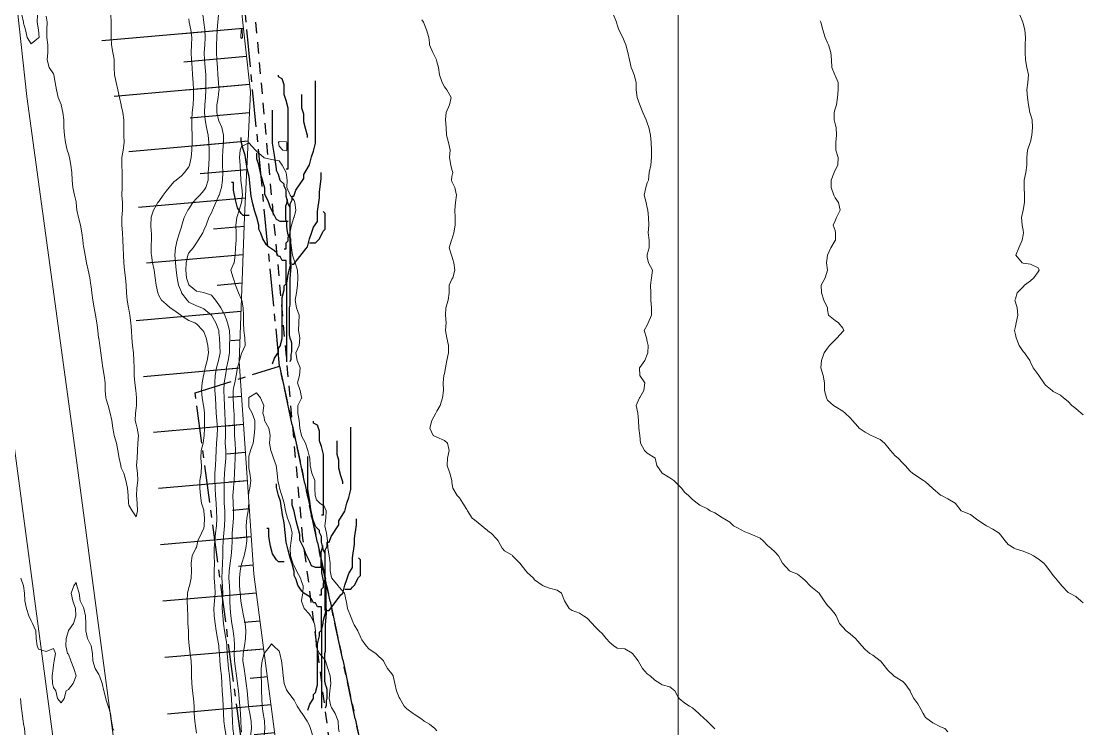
# Model space of a CAD drawing. Header units: centimetres. Extents: x 0 to 642158, y -847 to 649707.
# Drawn here: x 617123.1 to 617193.7, y 621124.2 to 621171.3 of the extents above; entities that cross this region are included whole.
import ezdxf

# ---------------------------------------------------------------- set-up
doc = ezdxf.new("R2010")
doc.units = ezdxf.units.CM
doc.header["$MEASUREMENT"] = 0
doc.linetypes.add('CENTERX2', pattern=[4, 2.5, -0.5, 0.5, -0.5])
doc.linetypes.add('JIS_02_0.7', pattern=[1.35, 0.75, -0.6])
for name, color, linetype, lineweight in [('MEV_environnement_V', 7, 'Continuous', 20), ('MEV_grille', 254, 'Continuous', 9), ('MEV_schema paysager_V', 7, 'Continuous', 20), ('MEV_vegetal_V', 7, 'Continuous', 25), ('WAL_parcellaire agricole', 7, 'JIS_02_0.7', 25), ('WAL_topographie 0.5', 253, 'Continuous', 20)]:
    doc.layers.add(name, color=color, linetype=linetype, lineweight=lineweight)
doc.layers.add('MEV_schema paysager_Ha', color=7, linetype='Continuous', lineweight=25, transparency=0.13)
doc.layers.add('SPW_parcellaire cadastral', color=7, linetype='CENTERX2', lineweight=25, true_color=0xff0542)
doc.linetypes.add('TRACKS', pattern='A,0.15,[130,ltypeshp.shx,S=0.25,R=0,X=0,Y=0],0.15', length=0.3)
picture_1 = doc.add_image_def('image2.png', size_in_pixel=(6614, 11023))

# ---------------------------------------------------------------- blocks, each defined once
blk = doc.blocks.new('legende vegetal')
at = {"layer": 'MEV_vegetal_V'}
for points in [[(617140.626, 621161.315), (617140.757, 621161.315), (617140.757, 621165.342), (617140.626, 621165.861), (617140.497, 621166.251), (617140.497, 621166.9), (617140.367, 621167.29), (617140.107, 621167.419), (617140.107, 621167.55)], [(617140.497, 621155.99), (617140.626, 621155.99), (617140.626, 621156.38), (617140.757, 621156.509), (617140.757, 621156.769), (617140.887, 621157.029), (617140.887, 621158.977), (617141.016, 621159.237), (617141.016, 621159.497), (617141.146, 621159.497), (617141.277, 621159.887), (617141.796, 621160.666), (617141.796, 621160.926), (617142.186, 621161.575), (617142.316, 621162.094), (617142.446, 621162.484), (617142.576, 621163.004), (617142.576, 621167.16)], [(617142.056, 621163.393), (617142.056, 621163.523), (617141.926, 621163.913), (617141.796, 621164.432), (617141.796, 621164.952), (617141.666, 621165.342), (617141.666, 621166.251)], [(617140.887, 621154.951), (617140.887, 621158.718), (617140.757, 621158.977), (617140.626, 621159.497), (617140.626, 621159.887), (617140.497, 621160.146), (617140.497, 621160.276), (617140.237, 621160.536), (617140.107, 621160.926), (617139.977, 621161.185), (617139.977, 621161.315), (617139.847, 621162.224), (617139.717, 621163.004), (617139.717, 621165.212)], [(617139.717, 621148.327), (617139.847, 621148.716), (617140.107, 621149.106), (617140.107, 621149.366), (617140.237, 621149.496), (617140.367, 621150.015), (617140.367, 621152.743), (617140.497, 621153.263), (617140.497, 621153.522), (617140.626, 621153.652), (617140.626, 621155.211), (617140.367, 621155.211), (617140.237, 621155.47), (617140.107, 621155.47), (617139.977, 621155.73), (617139.847, 621155.86), (617139.458, 621156.12), (617139.327, 621156.25), (617139.068, 621156.639), (617138.938, 621157.029), (617138.807, 621157.289), (617138.807, 621157.549), (617138.678, 621158.068), (617138.548, 621158.458), (617138.418, 621158.977), (617138.288, 621159.497), (617138.158, 621160.795), (617138.028, 621161.315), (617137.898, 621162.224), (617137.768, 621162.614), (617137.639, 621163.133), (617137.639, 621163.393)], [(617140.757, 621157.808), (617140.237, 621157.808), (617139.977, 621157.938), (617139.847, 621158.198), (617139.587, 621158.718), (617139.458, 621159.107), (617139.197, 621159.627), (617139.197, 621160.016), (617138.938, 621160.926), (617138.807, 621161.575), (617138.678, 621161.964), (617138.678, 621162.354)], [(617141.016, 621154.951), (617141.146, 621154.951), (617141.926, 621155.99), (617142.056, 621156.12), (617142.186, 621156.639), (617142.316, 621157.029), (617142.446, 621157.419), (617142.706, 621157.808), (617142.706, 621158.458), (617142.835, 621159.367), (617142.835, 621159.757), (617142.965, 621160.666), (617142.965, 621161.056)], [(617138.158, 621158.198), (617137.768, 621158.198), (617137.639, 621158.328), (617137.378, 621158.718), (617137.249, 621159.237), (617137.119, 621159.887), (617137.119, 621160.406), (617136.988, 621160.406)], [(617140.66, 621148.462), (617140.66, 621153.704), (617140.715, 621153.977), (617140.77, 621154.304), (617140.934, 621154.959), (617140.934, 621156.652), (617140.77, 621156.925), (617140.715, 621157.143), (617140.66, 621157.471), (617140.66, 621157.744), (617140.606, 621157.907), (617140.606, 621158.836), (617140.66, 621159), (617140.715, 621159.218), (617140.715, 621159.272)], [(617142.186, 621156.38), (617142.576, 621156.38), (617142.706, 621156.509), (617142.835, 621156.639), (617143.096, 621157.159), (617143.225, 621157.289), (617143.225, 621158.328), (617143.096, 621158.458)], [(617140.934, 621155.068), (617140.934, 621154.795), (617140.879, 621153.977), (617140.879, 621152.23), (617140.825, 621152.066), (617140.825, 621150.264), (617140.879, 621150.046), (617140.934, 621149.882), (617140.988, 621149.718), (617140.988, 621149.117), (617140.934, 621148.954), (617140.934, 621148.626), (617140.879, 621148.462)], [(617142.971, 621138.272), (617143.101, 621138.272), (617143.101, 621142.299), (617142.971, 621142.818), (617142.841, 621143.208), (617142.841, 621143.857), (617142.711, 621144.247), (617142.451, 621144.377), (617142.451, 621144.507)], [(617142.841, 621132.947), (617142.971, 621132.947), (617142.971, 621133.337), (617143.101, 621133.467), (617143.101, 621133.726), (617143.231, 621133.986), (617143.231, 621135.935), (617143.36, 621136.194), (617143.36, 621136.454), (617143.49, 621136.454), (617143.621, 621136.844), (617144.14, 621137.623), (617144.14, 621137.883), (617144.53, 621138.532), (617144.66, 621139.052), (617144.79, 621139.441), (617144.92, 621139.961), (617144.92, 621144.117)], [(617144.4, 621140.35), (617144.4, 621140.48), (617144.27, 621140.87), (617144.14, 621141.389), (617144.14, 621141.909), (617144.01, 621142.299), (617144.01, 621143.208)], [(617143.231, 621131.908), (617143.231, 621135.675), (617143.101, 621135.935), (617142.971, 621136.454), (617142.971, 621136.844), (617142.841, 621137.103), (617142.841, 621137.233), (617142.581, 621137.493), (617142.451, 621137.883), (617142.321, 621138.143), (617142.321, 621138.272), (617142.191, 621139.181), (617142.061, 621139.961), (617142.061, 621142.169)], [(617142.061, 621125.284), (617142.191, 621125.674), (617142.451, 621126.064), (617142.451, 621126.323), (617142.581, 621126.453), (617142.711, 621126.973), (617142.711, 621129.7), (617142.841, 621130.22), (617142.841, 621130.48), (617142.971, 621130.609), (617142.971, 621132.168), (617142.711, 621132.168), (617142.581, 621132.428), (617142.451, 621132.428), (617142.321, 621132.688), (617142.191, 621132.817), (617141.802, 621133.077), (617141.671, 621133.207), (617141.412, 621133.597), (617141.282, 621133.986), (617141.152, 621134.246), (617141.152, 621134.506), (617141.022, 621135.025), (617140.892, 621135.415), (617140.762, 621135.935), (617140.632, 621136.454), (617140.502, 621137.753), (617140.372, 621138.272), (617140.242, 621139.181), (617140.112, 621139.571), (617139.983, 621140.091), (617139.983, 621140.35)], [(617143.101, 621134.766), (617142.581, 621134.766), (617142.321, 621134.895), (617142.191, 621135.155), (617141.931, 621135.675), (617141.802, 621136.064), (617141.541, 621136.584), (617141.541, 621136.974), (617141.282, 621137.883), (617141.152, 621138.532), (617141.022, 621138.922), (617141.022, 621139.312)], [(617143.36, 621131.908), (617143.49, 621131.908), (617144.27, 621132.947), (617144.4, 621133.077), (617144.53, 621133.597), (617144.66, 621133.986), (617144.79, 621134.376), (617145.05, 621134.766), (617145.05, 621135.415), (617145.179, 621136.324), (617145.179, 621136.714), (617145.31, 621137.623), (617145.31, 621138.013)], [(617140.502, 621135.155), (617140.112, 621135.155), (617139.983, 621135.285), (617139.722, 621135.675), (617139.593, 621136.194), (617139.463, 621136.844), (617139.463, 621137.363), (617139.333, 621137.363)], [(617143.005, 621125.419), (617143.005, 621130.661), (617143.059, 621130.934), (617143.114, 621131.261), (617143.278, 621131.917), (617143.278, 621133.609), (617143.114, 621133.882), (617143.059, 621134.1), (617143.005, 621134.428), (617143.005, 621134.701), (617142.95, 621134.865), (617142.95, 621135.793), (617143.005, 621135.957), (617143.059, 621136.175), (617143.059, 621136.23)], [(617144.53, 621133.337), (617144.92, 621133.337), (617145.05, 621133.467), (617145.179, 621133.597), (617145.44, 621134.116), (617145.569, 621134.246), (617145.569, 621135.285), (617145.44, 621135.415)], [(617143.278, 621132.026), (617143.278, 621131.753), (617143.223, 621130.934), (617143.223, 621129.187), (617143.169, 621129.023), (617143.169, 621127.221), (617143.223, 621127.003), (617143.278, 621126.839), (617143.332, 621126.675), (617143.332, 621126.075), (617143.278, 621125.911), (617143.278, 621125.583), (617143.223, 621125.419)]]:
    blk.add_lwpolyline(points, dxfattribs=at)
blk = doc.blocks.new('*U112')
at = {"layer": 'MEV_grille', "transparency": 33554687}
blk.add_lwpolyline([(0, 1825.476), (0, -1825.476)], dxfattribs=at)
blk = doc.blocks.new('*U113')
at = {"layer": 'MEV_grille', "color": 0, "linetype": 'ByBlock', "lineweight": -2, "transparency": 16777216}
blk.add_blockref('*U112', (1800, 0), dxfattribs=at)

msp = doc.modelspace()

# ---------------------------------------------------------------- hatches: boundary and pattern name
at = {"layer": 'MEV_schema paysager_Ha', "transparency": 33554687}
h = msp.add_hatch(dxfattribs=at)
h.set_pattern_fill('ANSI31', color=60, scale=30, angle=320)
h.paths.add_polyline_path([(617169.617, 620973.194), (617165.143, 620997.552), (617163.049, 621011.729), (617162.573, 621023.432), (617161.336, 621028.189), (617160.67, 621031.995), (617159.432, 621036.467), (617156.475, 621053.969), (617156.906, 621060.001), (617157.984, 621066.14), (617158.414, 621069.802), (617158.199, 621075.295), (617157.014, 621080.142), (617155.505, 621084.988), (617154.751, 621088.973), (617151.842, 621094.789), (617149.148, 621099.205), (617146.994, 621101.252), (617145.377, 621102.544), (617143.546, 621103.621), (617141.391, 621107.391), (617140.307, 621121.334), (617138.581, 621134.515), (617137.596, 621148.681), (617137.947, 621158.301), (617138.342, 621166.601), (617137.255, 621176.482), (617136.069, 621187.153), (617134.618, 621206.801), (617133.841, 621215.056), (617132.235, 621238.569), (617131.105, 621276.162), (617130.662, 621320.72), (617129.383, 621365.826), (617128.171, 621391.821), (617126.408, 621441.701), (617124.527, 621449.888), (617124.527, 621453.399), (617124.884, 621455.482), (617126.075, 621456.85), (617127.265, 621458.873), (617127.265, 621461.254), (617125.649, 621473.672), (617125.524, 621482.896), (617125.025, 621497.979), (617124.776, 621519.544), (617124.92, 621540.094), (617125.983, 621565.584), (617126.337, 621580.453), (617126.163, 621598.374), (617127.186, 621608.874), (617130.532, 621615.192), (617131.834, 621617.887), (617134.298, 621627.22), (617135.042, 621631.96), (617135.135, 621640.047), (617136.158, 621649.713), (617136.911, 621670.5), (617129.26, 621649.205), (617124.61, 621628.36), (617120.259, 621606.016), (617117.259, 621583.371), (617115.237, 621541.083), (617114.562, 621520.401), (617115.536, 621487.717), (617112.094, 621474.528), (617111.291, 621462.83), (617115.078, 621434.173), (617114.685, 621412.686), (617116.517, 621383.817), (617118.213, 621359.713), (617121.633, 621297.519), (617122.293, 621280.379), (617124.809, 621252.783), (617126.661, 621222.595), (617125.403, 621211.007), (617126.795, 621190.875), (617128.52, 621169.158), (617130.485, 621161.793), (617131.444, 621155.186), (617130.649, 621150.827), (617132.125, 621142.753), (617132.79, 621125.456), (617134.954, 621111.319), (617137.702, 621098.468), (617139.749, 621087.381), (617141.795, 621083.246), (617143.417, 621082.42), (617144.557, 621081.575), (617145.493, 621080.194), (617145.463, 621077.083), (617144.023, 621074.463), (617144.278, 621071.03), (617145.295, 621066.579), (617147.455, 621053.531), (617147.76, 621048.137), (617148.575, 621044.067), (617151.222, 621037.452), (617151.12, 621031.956), (617151.633, 621023.148), (617154.427, 621011.658), (617158.897, 620988.919), (617162.537, 620970.568), (617168.729, 620939.186), (617182.921, 620879.156), (617188.263, 620855.446), (617193.71, 620854.003), (617187.498, 620892.108), (617176.811, 620939.879)])
h = msp.add_hatch(dxfattribs=at)
h.set_pattern_fill('ANSI31', color=60, scale=15, angle=320)
h.paths.add_polyline_path([(617169.617, 620973.194), (617165.143, 620997.552), (617163.049, 621011.729), (617162.573, 621023.432), (617161.336, 621028.189), (617160.67, 621031.995), (617159.432, 621036.467), (617156.475, 621053.969), (617156.906, 621060.001), (617157.984, 621066.14), (617158.414, 621069.802), (617158.199, 621075.295), (617157.014, 621080.142), (617155.505, 621084.988), (617154.751, 621088.973), (617151.842, 621094.789), (617149.148, 621099.205), (617146.994, 621101.252), (617145.377, 621102.544), (617143.546, 621103.621), (617141.391, 621107.391), (617140.307, 621121.334), (617138.581, 621134.515), (617137.596, 621148.681), (617137.947, 621158.301), (617138.342, 621166.601), (617137.255, 621176.482), (617136.069, 621187.153), (617134.618, 621206.801), (617133.841, 621215.056), (617132.235, 621238.569), (617131.105, 621276.162), (617130.662, 621320.72), (617129.383, 621365.826), (617128.171, 621391.821), (617126.408, 621441.701), (617124.527, 621449.888), (617124.527, 621453.399), (617124.884, 621455.482), (617126.075, 621456.85), (617127.265, 621458.873), (617127.265, 621461.254), (617125.649, 621473.672), (617125.524, 621482.896), (617125.025, 621497.979), (617124.776, 621519.544), (617124.92, 621540.094), (617125.983, 621565.584), (617126.337, 621580.453), (617126.163, 621598.374), (617127.186, 621608.874), (617130.532, 621615.192), (617131.834, 621617.887), (617134.298, 621627.22), (617135.042, 621631.96), (617135.135, 621640.047), (617136.158, 621649.713), (617136.911, 621670.5), (617132.957, 621648.368), (617129.989, 621627.895), (617123.162, 621605.493), (617122.123, 621583.834), (617121.418, 621540.656), (617120.578, 621519.454), (617120.8, 621487.646), (617120.576, 621474.663), (617119.681, 621463.134), (617121.439, 621434.424), (617121.208, 621413.2), (617123.756, 621383.971), (617124.633, 621359.105), (617126.907, 621297.599), (617127.217, 621280.099), (617128.476, 621252.652), (617130.286, 621222.294), (617130.788, 621212.114), (617133.595, 621189.8), (617133.864, 621168.997), (617134.545, 621163.04), (617136.407, 621155.367), (617136.033, 621153.22), (617137.061, 621150.231), (617136.705, 621143.134), (617138.509, 621125.82), (617138.985, 621114.157), (617141.16, 621102.299), (617147.01, 621090.064), (617151.616, 621087.22), (617153.107, 621084.646), (617154.311, 621082.965), (617155.38, 621081.272), (617156.272, 621077.352), (617156.539, 621073.164), (617152.956, 621057.576), (617153.92, 621035.982), (617159.694, 621019.068), (617160.419, 620997.657), (617177.679, 620920.157), (617193.56, 620854.923), (617187.498, 620892.108)])

# ---------------------------------------------------------------- linework, layer by layer
at = {"layer": 'MEV_environnement_V', "linetype": 'TRACKS', "ltscale": 3}
for points in [[(617196.551, 620794.87), (617191.316, 620813.109), (617184.085, 620840.014), (617176.176, 620871.986), (617168.771, 620903.798), (617163.542, 620928.084), (617159.498, 620945.611), (617151.09, 620986.135), (617141.663, 621040.679), (617136.609, 621072.516), (617132.233, 621101.133), (617126.671, 621142.93), (617123.473, 621166.323), (617119.773, 621200.126), (617115.901, 621242.044)], [(617192.692, 620793.816), (617187.462, 620812.038), (617180.212, 620839.014), (617172.287, 620871.053), (617164.867, 620902.923), (617159.638, 620927.214), (617155.59, 620944.754), (617147.16, 620985.388), (617137.717, 621040.025), (617132.657, 621071.9), (617128.273, 621100.567), (617122.707, 621142.396), (617119.503, 621165.835), (617115.794, 621199.724), (617111.915, 621241.714)]]:
    msp.add_lwpolyline(points, dxfattribs=at)
at = {"layer": 'MEV_schema paysager_V', "color": 7, "true_color": 0xffffff}
msp.add_lwpolyline([(617140.307, 621121.334), (617138.581, 621134.515), (617137.596, 621148.681), (617137.947, 621158.301), (617138.342, 621166.601), (617137.255, 621176.482), (617136.069, 621187.153), (617134.618, 621206.801), (617133.841, 621215.056), (617132.235, 621238.569)], dxfattribs=at)
at = {"layer": 'SPW_parcellaire cadastral'}
for points in [[(617241.275, 621070.317), (617169.567, 621047.434), (617166.894, 621049.214), (617162.686, 621066.403), (617160.38, 621076.829), (617156.839, 621097.39), (617148.682, 621109.262), (617140.291, 621148.374), (617133.725, 621215.689), (617201.035, 621235.28), (617206.182, 621236.778), (617209.847, 621217.085), (617219.866, 621163.255), (617220.777, 621158.785), (617223.168, 621146.016), (617230.543, 621107.747), (617231.474, 621096.827), (617231.832, 621092.068), (617237.43, 621089.618), (617241.275, 621070.317)], [(617167.025, 621022.532), (617157.998, 621018.267), (617152.584, 621041.787), (617140.914, 621099.632), (617134.675, 621146.597), (617140.291, 621148.374), (617148.682, 621109.262), (617156.839, 621097.39), (617160.38, 621076.829), (617162.686, 621066.403), (617166.894, 621049.214), (617169.567, 621047.434), (617170.605, 621047.194), (617175.726, 621044.879), (617177.873, 621042.565), (617179.433, 621040.006), (617180.083, 621036.101), (617176.672, 621027.88), (617167.025, 621022.532)]]:
    msp.add_lwpolyline(points, dxfattribs=at)
at = {"layer": 'WAL_parcellaire agricole'}
msp.add_lwpolyline([(617235.845, 621089.917), (617230.845, 621089.917), (617187.846, 621087.912), (617168.846, 621086.909), (617161.846, 621088.909), (617149.844, 621102.907), (617144.843, 621113.906), (617141.84, 621136.906), (617134.831, 621213.904), (617205.078, 621234.412), (617212.832, 621203.663), (617217.084, 621181.164), (617220.336, 621164.165), (617230.843, 621108.416), (617235.845, 621089.917)], dxfattribs=at)
at = {"layer": 'WAL_topographie 0.5'}
for points in [[(617123.138, 621171.75), (617123.243, 621171.25), (617123.25, 621171.204), (617123.382, 621170.75), (617123.487, 621170.25), (617123.75, 621169.813), (617124.25, 621170.219), (617124.292, 621170.25), (617124.25, 621170.749), (617124.25, 621170.75), (617124.153, 621171.25), (617124.176, 621171.75)], [(617124.75, 621171.663), (617124.815, 621171.25), (617124.809, 621170.75), (617124.801, 621170.25), (617124.875, 621169.75), (617124.87, 621169.25), (617124.813, 621168.75), (617124.952, 621168.25), (617125.25, 621167.813), (617125.261, 621167.75), (617125.345, 621167.25), (617125.44, 621166.75), (617125.545, 621166.25), (617125.75, 621165.791), (617125.759, 621165.75), (617125.876, 621165.25), (617125.927, 621164.75), (617125.94, 621164.25), (617125.967, 621163.75), (617126.033, 621163.25), (617126.16, 621162.75), (617126.25, 621162.49), (617126.301, 621162.25), (617126.39, 621161.75), (617126.456, 621161.25), (617126.492, 621160.75), (617126.534, 621160.25), (617126.651, 621159.75), (617126.75, 621159.301), (617126.758, 621159.25), (617126.805, 621158.75), (617126.912, 621158.25), (617127.039, 621157.75), (617127.133, 621157.25), (617127.204, 621156.75), (617127.25, 621156.315), (617127.257, 621156.25), (617127.343, 621155.75), (617127.444, 621155.25), (617127.543, 621154.75), (617127.652, 621154.25), (617127.739, 621153.75), (617127.75, 621153.664), (617127.804, 621153.25), (617127.859, 621152.75), (617127.941, 621152.25), (617128.044, 621151.75), (617128.134, 621151.25), (617128.192, 621150.75), (617128.248, 621150.25), (617128.25, 621150.234), (617128.329, 621149.75), (617128.394, 621149.25), (617128.452, 621148.75), (617128.523, 621148.25), (617128.611, 621147.75), (617128.674, 621147.25), (617128.688, 621146.75), (617128.729, 621146.25), (617128.75, 621146.18), (617128.891, 621145.75), (617129.026, 621145.25), (617129.116, 621144.75), (617129.189, 621144.25), (617129.25, 621143.878), (617129.29, 621143.75), (617129.433, 621143.25), (617129.516, 621142.75), (617129.605, 621142.25), (617129.719, 621141.75), (617129.75, 621141.592), (617129.915, 621141.25), (617130.061, 621140.75), (617130.159, 621140.25), (617130.205, 621139.75), (617130.237, 621139.25), (617130.25, 621139.117), (617130.489, 621138.75), (617130.75, 621138.35), (617130.824, 621138.75), (617130.821, 621139.25), (617130.761, 621139.75), (617130.785, 621140.25), (617130.863, 621140.75), (617130.83, 621141.25), (617130.772, 621141.75), (617130.803, 621142.25), (617130.829, 621142.75), (617130.864, 621143.25), (617130.893, 621143.75), (617130.816, 621144.25), (617130.75, 621144.5), (617130.687, 621144.75), (617130.705, 621145.25), (617130.75, 621145.571), (617130.777, 621145.75), (617130.776, 621146.25), (617130.75, 621146.527), (617130.729, 621146.75), (617130.654, 621147.25), (617130.621, 621147.75), (617130.619, 621148.25), (617130.599, 621148.75), (617130.566, 621149.25), (617130.498, 621149.75), (617130.449, 621150.25), (617130.432, 621150.75), (617130.39, 621151.25), (617130.316, 621151.75), (617130.25, 621152.156), (617130.23, 621152.25), (617130.14, 621152.75), (617130.095, 621153.25), (617130.075, 621153.75), (617130.035, 621154.25), (617129.974, 621154.75), (617129.934, 621155.25), (617129.906, 621155.75), (617129.87, 621156.25), (617129.85, 621156.75), (617129.832, 621157.25), (617129.8, 621157.75), (617129.798, 621158.25), (617129.833, 621158.75), (617129.826, 621159.25), (617129.796, 621159.75), (617129.811, 621160.25), (617129.817, 621160.75), (617129.803, 621161.25), (617129.795, 621161.75), (617129.799, 621162.25), (617129.877, 621162.75), (617129.954, 621163.25), (617129.933, 621163.75), (617129.925, 621164.25), (617129.921, 621164.75), (617129.848, 621165.25), (617129.75, 621165.722), (617129.746, 621165.75), (617129.638, 621166.25), (617129.53, 621166.75), (617129.42, 621167.25), (617129.312, 621167.75), (617129.283, 621168.25), (617129.276, 621168.75), (617129.25, 621168.909), (617129.203, 621169.25), (617129.114, 621169.75), (617129.081, 621170.25), (617129.082, 621170.75), (617129.072, 621171.25), (617129.052, 621171.75)], [(617134.75, 621123.934), (617134.713, 621124.25), (617134.649, 621124.75), (617134.611, 621125.25), (617134.596, 621125.75), (617134.55, 621126.25), (617134.493, 621126.75), (617134.451, 621127.25), (617134.425, 621127.75), (617134.427, 621128.25), (617134.404, 621128.75), (617134.338, 621129.25), (617134.272, 621129.75), (617134.25, 621130), (617134.235, 621130.25), (617134.217, 621130.75), (617134.193, 621131.25), (617134.173, 621131.75), (617134.167, 621132.25), (617134.146, 621132.75), (617134.165, 621133.25), (617134.25, 621133.646), (617134.283, 621133.75), (617134.398, 621134.25), (617134.424, 621134.75), (617134.414, 621135.25), (617134.466, 621135.75), (617134.715, 621136.25), (617134.75, 621136.306), (617134.858, 621136.75), (617135.083, 621137.25), (617135.25, 621137.575), (617135.279, 621137.75), (617135.297, 621138.25), (617135.253, 621138.75), (617135.25, 621138.773), (617135.101, 621139.25), (617135.027, 621139.75), (617134.978, 621140.25), (617134.991, 621140.75), (617135.067, 621141.25), (617135.091, 621141.75), (617135.048, 621142.25), (617135.08, 621142.75), (617135.195, 621143.25), (617135.25, 621143.594), (617135.265, 621143.75), (617135.286, 621144.25), (617135.292, 621144.75), (617135.283, 621145.25), (617135.25, 621145.628), (617135.23, 621145.75), (617135.128, 621146.25), (617135.101, 621146.75), (617135.143, 621147.25), (617135.23, 621147.75), (617135.25, 621147.815), (617135.338, 621148.25), (617135.468, 621148.75), (617135.556, 621149.25), (617135.516, 621149.75), (617135.397, 621150.25), (617135.25, 621150.655), (617135.175, 621150.75), (617134.75, 621151.183), (617134.641, 621151.25), (617134.25, 621151.413), (617133.75, 621151.721), (617133.707, 621151.75), (617133.25, 621152.094), (617133.006, 621152.25), (617132.75, 621152.503), (617132.44, 621152.75), (617132.25, 621153.071), (617132.181, 621153.25), (617132.072, 621153.75), (617132.011, 621154.25), (617131.936, 621154.75), (617131.838, 621155.25), (617131.754, 621155.75), (617131.75, 621155.85), (617131.739, 621156.25), (617131.75, 621156.45), (617131.769, 621156.75), (617131.759, 621157.25), (617131.75, 621157.338), (617131.712, 621157.75), (617131.739, 621158.25), (617131.75, 621158.29), (617131.904, 621158.75), (617132.191, 621159.25), (617132.25, 621159.332), (617132.546, 621159.75), (617132.75, 621160.019), (617132.937, 621160.25), (617133.25, 621160.638), (617133.396, 621160.75), (617133.75, 621161.027), (617133.962, 621161.25), (617134.25, 621161.636), (617134.292, 621161.75), (617134.398, 621162.25), (617134.445, 621162.75), (617134.469, 621163.25), (617134.472, 621163.75), (617134.452, 621164.25), (617134.441, 621164.75), (617134.477, 621165.25), (617134.532, 621165.75), (617134.558, 621166.25), (617134.555, 621166.75), (617134.532, 621167.25), (617134.501, 621167.75), (617134.46, 621168.25), (617134.415, 621168.75), (617134.395, 621169.25), (617134.42, 621169.75), (617134.445, 621170.25), (617134.388, 621170.75), (617134.281, 621171.25), (617134.25, 621171.486)], [(617136.725, 621123.75), (617136.65, 621124.25), (617136.581, 621124.75), (617136.555, 621125.25), (617136.537, 621125.75), (617136.508, 621126.25), (617136.477, 621126.75), (617136.452, 621127.25), (617136.421, 621127.75), (617136.366, 621128.25), (617136.314, 621128.75), (617136.281, 621129.25), (617136.25, 621129.627), (617136.234, 621129.75), (617136.148, 621130.25), (617136.074, 621130.75), (617136.003, 621131.25), (617135.942, 621131.75), (617135.921, 621132.25), (617135.951, 621132.75), (617135.996, 621133.25), (617135.985, 621133.75), (617135.94, 621134.25), (617135.935, 621134.75), (617135.946, 621135.25), (617135.927, 621135.75), (617135.926, 621136.25), (617135.974, 621136.75), (617136.032, 621137.25), (617136.085, 621137.75), (617136.109, 621138.25), (617136.092, 621138.75), (617136.067, 621139.25), (617136.032, 621139.75), (617135.996, 621140.25), (617135.977, 621140.75), (617135.986, 621141.25), (617136.017, 621141.75), (617136.036, 621142.25), (617136.058, 621142.75), (617136.095, 621143.25), (617136.139, 621143.75), (617136.154, 621144.25), (617136.109, 621144.75), (617136.062, 621145.25), (617136.039, 621145.75), (617136.016, 621146.25), (617135.984, 621146.75), (617135.97, 621147.25), (617135.995, 621147.75), (617136.084, 621148.25), (617136.23, 621148.75), (617136.25, 621148.845), (617136.327, 621149.25), (617136.315, 621149.75), (617136.282, 621150.25), (617136.25, 621150.615), (617136.235, 621150.75), (617136.053, 621151.25), (617135.753, 621151.75), (617135.75, 621151.755), (617135.25, 621152.193), (617135.118, 621152.25), (617134.75, 621152.379), (617134.25, 621152.635), (617134.13, 621152.75), (617133.771, 621153.25), (617133.75, 621153.294), (617133.568, 621153.75), (617133.469, 621154.25), (617133.413, 621154.75), (617133.356, 621155.25), (617133.31, 621155.75), (617133.351, 621156.25), (617133.476, 621156.75), (617133.625, 621157.25), (617133.75, 621157.649), (617133.782, 621157.75), (617133.948, 621158.25), (617134.192, 621158.75), (617134.25, 621158.839), (617134.514, 621159.25), (617134.75, 621159.515), (617134.976, 621159.75), (617135.25, 621160.058), (617135.374, 621160.25), (617135.524, 621160.75), (617135.539, 621161.25), (617135.57, 621161.75), (617135.607, 621162.25), (617135.597, 621162.75), (617135.583, 621163.25), (617135.54, 621163.75), (617135.433, 621164.25), (617135.332, 621164.75), (617135.298, 621165.25), (617135.316, 621165.75), (617135.349, 621166.25), (617135.375, 621166.75), (617135.38, 621167.25), (617135.369, 621167.75), (617135.337, 621168.25), (617135.286, 621168.75), (617135.271, 621169.25), (617135.308, 621169.75), (617135.341, 621170.25), (617135.321, 621170.75), (617135.25, 621171.243), (617135.249, 621171.25), (617135.188, 621171.75)], [(617137.25, 621123.755), (617137.186, 621124.25), (617137.143, 621124.75), (617137.129, 621125.25), (617137.111, 621125.75), (617137.085, 621126.25), (617137.05, 621126.75), (617136.998, 621127.25), (617136.946, 621127.75), (617136.891, 621128.25), (617136.835, 621128.75), (617136.806, 621129.25), (617136.785, 621129.75), (617136.75, 621130.012), (617136.716, 621130.25), (617136.631, 621130.75), (617136.561, 621131.25), (617136.503, 621131.75), (617136.472, 621132.25), (617136.482, 621132.75), (617136.507, 621133.25), (617136.487, 621133.75), (617136.445, 621134.25), (617136.456, 621134.75), (617136.488, 621135.25), (617136.5, 621135.75), (617136.514, 621136.25), (617136.536, 621136.75), (617136.569, 621137.25), (617136.621, 621137.75), (617136.651, 621138.25), (617136.639, 621138.75), (617136.609, 621139.25), (617136.59, 621139.75), (617136.597, 621140.25), (617136.607, 621140.75), (617136.63, 621141.25), (617136.673, 621141.75), (617136.705, 621142.25), (617136.702, 621142.75), (617136.676, 621143.25), (617136.679, 621143.75), (617136.691, 621144.25), (617136.668, 621144.75), (617136.633, 621145.25), (617136.611, 621145.75), (617136.589, 621146.25), (617136.574, 621146.75), (617136.605, 621147.25), (617136.682, 621147.75), (617136.75, 621148.172), (617136.763, 621148.25), (617136.866, 621148.75), (617136.946, 621149.25), (617136.962, 621149.75), (617136.967, 621150.25), (617136.944, 621150.75), (617136.83, 621151.25), (617136.75, 621151.459), (617136.633, 621151.75), (617136.375, 621152.25), (617136.25, 621152.456), (617136.023, 621152.75), (617135.75, 621153.097), (617135.282, 621153.25), (617135.25, 621153.262), (617134.75, 621153.366), (617134.268, 621153.75), (617134.25, 621153.772), (617134.09, 621154.25), (617134.047, 621154.75), (617134.071, 621155.25), (617134.185, 621155.75), (617134.25, 621155.899), (617134.545, 621156.25), (617134.75, 621156.578), (617134.865, 621156.75), (617135.169, 621157.25), (617135.25, 621157.409), (617135.401, 621157.75), (617135.589, 621158.25), (617135.75, 621158.563), (617135.825, 621158.75), (617136.054, 621159.25), (617136.25, 621159.714), (617136.265, 621159.75), (617136.433, 621160.25), (617136.499, 621160.75), (617136.508, 621161.25), (617136.489, 621161.75), (617136.484, 621162.25), (617136.521, 621162.75), (617136.56, 621163.25), (617136.554, 621163.75), (617136.455, 621164.25), (617136.25, 621164.703), (617136.233, 621164.75), (617136.109, 621165.25), (617136.119, 621165.75), (617136.202, 621166.25), (617136.25, 621166.685), (617136.26, 621166.75), (617136.25, 621166.886), (617136.232, 621167.25), (617136.182, 621167.75), (617136.152, 621168.25), (617136.113, 621168.75), (617136.08, 621169.25), (617136.085, 621169.75), (617136.108, 621170.25), (617136.134, 621170.75), (617136.184, 621171.25), (617136.229, 621171.75)], [(617149.75, 621171.417), (617149.853, 621171.25), (617150.071, 621170.75), (617150.21, 621170.25), (617150.25, 621169.875), (617150.268, 621169.75), (617150.472, 621169.25), (617150.718, 621168.75), (617150.75, 621168.625), (617150.865, 621168.25), (617150.936, 621167.75), (617151.109, 621167.25), (617151.25, 621166.96), (617151.41, 621166.75), (617151.7, 621166.25), (617151.591, 621165.75), (617151.365, 621165.25), (617151.333, 621164.75), (617151.365, 621164.25), (617151.391, 621163.75), (617151.517, 621163.25), (617151.635, 621162.75), (617151.583, 621162.25), (617151.682, 621161.75), (617151.75, 621161.45), (617151.803, 621161.25), (617151.75, 621161), (617151.717, 621160.75), (617151.75, 621160.659), (617151.938, 621160.25), (617152.063, 621159.75), (617151.986, 621159.25), (617151.942, 621158.75), (617151.976, 621158.25), (617151.961, 621157.75), (617151.878, 621157.25), (617151.75, 621156.788), (617151.734, 621156.75), (617151.578, 621156.25), (617151.726, 621155.75), (617151.75, 621155.688), (617151.89, 621155.25), (617151.956, 621154.75), (617151.813, 621154.25), (617151.75, 621154.15), (617151.56, 621153.75), (617151.567, 621153.25), (617151.5, 621152.75), (617151.347, 621152.25), (617151.317, 621151.75), (617151.363, 621151.25), (617151.333, 621150.75), (617151.408, 621150.25), (617151.53, 621149.75), (617151.515, 621149.25), (617151.421, 621148.75), (617151.32, 621148.25), (617151.25, 621147.875), (617151.222, 621147.75), (617151.169, 621147.25), (617151.181, 621146.75), (617151.121, 621146.25), (617150.967, 621145.75), (617150.75, 621145.368), (617150.679, 621145.25), (617150.424, 621144.75), (617150.279, 621144.25), (617150.5, 621143.75), (617150.75, 621143.647), (617151.25, 621143.423), (617151.454, 621143.25), (617151.579, 621142.75), (617151.461, 621142.25), (617151.431, 621141.75), (617151.621, 621141.25), (617151.736, 621140.75), (617151.75, 621140.625), (617151.806, 621140.25), (617152.107, 621139.75), (617152.25, 621139.6), (617152.483, 621139.25), (617152.75, 621138.829), (617152.793, 621138.75), (617153.096, 621138.25), (617153.25, 621138.139), (617153.733, 621137.75), (617153.75, 621137.736), (617154.25, 621137.325), (617154.354, 621137.25), (617154.75, 621136.854), (617154.838, 621136.75), (617155.099, 621136.25), (617155.25, 621136.078), (617155.75, 621135.782), (617155.786, 621135.75), (617156.25, 621135.286), (617156.273, 621135.25), (617156.675, 621134.75), (617156.75, 621134.644), (617157.169, 621134.25), (617157.25, 621134.157), (617157.75, 621133.8), (617157.833, 621133.75), (617158.25, 621133.594), (617158.75, 621133.464), (617159.05, 621133.25), (617159.25, 621132.75), (617159.25, 621132.75), (617159.56, 621132.25), (617159.75, 621132.112), (617160.25, 621131.933), (617160.512, 621131.75), (617160.75, 621131.603), (617161.093, 621131.25), (617161.25, 621131.046), (617161.558, 621130.75), (617161.75, 621130.565), (617162.016, 621130.25), (617162.25, 621129.982), (617162.533, 621129.75), (617162.75, 621129.603), (617163.25, 621129.55), (617163.75, 621129.269), (617163.769, 621129.25), (617164.132, 621128.75), (617164.25, 621128.559), (617164.431, 621128.25), (617164.75, 621127.902), (617164.935, 621127.75), (617165.25, 621127.467), (617165.611, 621127.25), (617165.75, 621127.167), (617166.25, 621127.026), (617166.589, 621126.75), (617166.75, 621126.417), (617166.869, 621126.25), (617167.25, 621125.93), (617167.55, 621125.75), (617167.75, 621125.635), (617168.185, 621125.25), (617168.25, 621125.194), (617168.73, 621124.75), (617168.75, 621124.73), (617169.212, 621124.25), (617169.25, 621124.224)], [(617162.511, 621171.75), (617162.702, 621171.25), (617162.75, 621171.083), (617162.858, 621170.75), (617163.132, 621170.25), (617163.25, 621169.904), (617163.313, 621169.75), (617163.464, 621169.25), (617163.571, 621168.75), (617163.682, 621168.25), (617163.75, 621168.083), (617163.878, 621167.75), (617164.006, 621167.25), (617164.012, 621166.75), (617164.071, 621166.25), (617164.25, 621165.75), (617164.25, 621165.75), (617164.455, 621165.25), (617164.682, 621164.75), (617164.75, 621164.571), (617164.852, 621164.25), (617164.954, 621163.75), (617165.01, 621163.25), (617165.028, 621162.75), (617165.02, 621162.25), (617164.976, 621161.75), (617164.88, 621161.25), (617164.827, 621160.75), (617164.75, 621160.568), (617164.647, 621160.25), (617164.545, 621159.75), (617164.672, 621159.25), (617164.75, 621158.9), (617164.797, 621158.75), (617164.828, 621158.25), (617164.845, 621157.75), (617164.814, 621157.25), (617164.868, 621156.75), (617164.868, 621156.25), (617164.75, 621155.806), (617164.738, 621155.75), (617164.75, 621155.625), (617164.829, 621155.25), (617165.104, 621154.75), (617165.04, 621154.25), (617164.972, 621153.75), (617164.994, 621153.25), (617164.995, 621152.75), (617165.041, 621152.25), (617165.041, 621151.75), (617164.811, 621151.25), (617164.75, 621151.103), (617164.543, 621150.75), (617164.687, 621150.25), (617164.75, 621150), (617164.806, 621149.75), (617164.78, 621149.25), (617164.75, 621149.139), (617164.583, 621148.75), (617164.25, 621148.283), (617164.224, 621148.25), (617164.25, 621147.751), (617164.25, 621147.75), (617164.583, 621147.25), (617164.521, 621146.75), (617164.25, 621146.286), (617164.231, 621146.25), (617164.011, 621145.75), (617164.12, 621145.25), (617164.157, 621144.75), (617164.196, 621144.25), (617164.25, 621143.75), (617164.25, 621143.75), (617164.291, 621143.25), (617164.558, 621142.75), (617164.75, 621142.583), (617165.25, 621142.274), (617165.273, 621142.25), (617165.375, 621141.75), (617165.75, 621141.25), (617165.75, 621141.25), (617166.25, 621140.942), (617166.509, 621140.75), (617166.75, 621140.517), (617167.026, 621140.25), (617167.25, 621139.968), (617167.488, 621139.75), (617167.75, 621139.488), (617168.062, 621139.25), (617168.25, 621139.125), (617168.75, 621138.881), (617168.942, 621138.75), (617169.25, 621138.612), (617169.75, 621138.268), (617169.792, 621138.25), (617170.25, 621137.975), (617170.487, 621137.75), (617170.75, 621137.603), (617171.25, 621137.336), (617171.481, 621137.25), (617171.75, 621137.153), (617172.25, 621136.931), (617172.453, 621136.75), (617172.75, 621136.433), (617172.962, 621136.25), (617173.25, 621135.991), (617173.469, 621135.75), (617173.75, 621135.25), (617173.75, 621135.25), (617174.218, 621134.75), (617174.25, 621134.724), (617174.75, 621134.518), (617175.076, 621134.25), (617175.25, 621134.102), (617175.589, 621133.75), (617175.75, 621133.625), (617176.185, 621133.25), (617176.25, 621133.145), (617176.509, 621132.75), (617176.75, 621132.432), (617176.932, 621132.25), (617177.25, 621131.861), (617177.309, 621131.75), (617177.533, 621131.25), (617177.75, 621131), (617177.991, 621130.75), (617178.25, 621130.561), (617178.599, 621130.25), (617178.75, 621130.071), (617179.023, 621129.75), (617179.25, 621129.516), (617179.565, 621129.25), (617179.75, 621129.128), (617180.25, 621128.765), (617180.267, 621128.75), (617180.654, 621128.25), (617180.75, 621128.136), (617181.155, 621127.75), (617181.25, 621127.683), (617181.75, 621127.379), (617181.883, 621127.25), (617182.235, 621126.75), (617182.25, 621126.722), (617182.486, 621126.25), (617182.75, 621125.885), (617182.835, 621125.75), (617183.104, 621125.25), (617183.25, 621124.989), (617183.594, 621124.75), (617183.75, 621124.641), (617184.25, 621124.355), (617184.536, 621124.25), (617184.75, 621124.036)], [(617176.25, 621171.355), (617176.301, 621171.25), (617176.421, 621170.75), (617176.583, 621170.25), (617176.75, 621169.875), (617176.804, 621169.75), (617176.954, 621169.25), (617177.01, 621168.75), (617177.037, 621168.25), (617177.234, 621167.75), (617177.25, 621167.712), (617177.438, 621167.25), (617177.444, 621166.75), (617177.411, 621166.25), (617177.336, 621165.75), (617177.25, 621165.5), (617177.172, 621165.25), (617177.178, 621164.75), (617177.25, 621164.5), (617177.312, 621164.25), (617177.343, 621163.75), (617177.291, 621163.25), (617177.298, 621162.75), (617177.438, 621162.25), (617177.427, 621161.75), (617177.25, 621161.406), (617177.174, 621161.25), (617176.984, 621160.75), (617176.984, 621160.25), (617177.159, 621159.75), (617177.25, 621159.573), (617177.479, 621159.25), (617177.577, 621158.75), (617177.333, 621158.25), (617177.25, 621158.028), (617177.125, 621157.75), (617177.25, 621157.393), (617177.281, 621157.25), (617177.266, 621156.75), (617177.25, 621156.728), (617176.961, 621156.25), (617176.75, 621155.75), (617176.75, 621155.75), (617176.673, 621155.25), (617176.731, 621154.75), (617176.575, 621154.25), (617176.315, 621153.75), (617176.343, 621153.25), (617176.491, 621152.75), (617176.732, 621152.25), (617176.75, 621152.125), (617176.81, 621151.75), (617177.25, 621151.406), (617177.467, 621151.25), (617177.75, 621150.889), (617177.833, 621150.75), (617177.75, 621150.676), (617177.388, 621150.25), (617177.25, 621150.13), (617176.87, 621149.75), (617176.75, 621149.567), (617176.524, 621149.25), (617176.338, 621148.75), (617176.301, 621148.25), (617176.457, 621147.75), (617176.534, 621147.25), (617176.548, 621146.75), (617176.663, 621146.25), (617176.75, 621146.096), (617177.141, 621145.75), (617177.25, 621145.672), (617177.75, 621145.371), (617177.909, 621145.25), (617178.25, 621144.937), (617178.4, 621144.75), (617178.75, 621144.346), (617178.846, 621144.25), (617179.25, 621143.974), (617179.655, 621143.75), (617179.75, 621143.707), (617180.25, 621143.477), (617180.528, 621143.25), (617180.75, 621142.983), (617180.939, 621142.75), (617181.25, 621142.391), (617181.438, 621142.25), (617181.75, 621141.909), (617181.896, 621141.75), (617182.25, 621141.381), (617182.393, 621141.25), (617182.75, 621141.008), (617183.131, 621140.75), (617183.25, 621140.676), (617183.718, 621140.25), (617183.75, 621140.221), (617184.25, 621139.779), (617184.313, 621139.75), (617184.75, 621139.531), (617185.224, 621139.25), (617185.25, 621139.221), (617185.631, 621138.75), (617185.75, 621138.687), (617186.25, 621138.49), (617186.569, 621138.25), (617186.75, 621138.115), (617187.25, 621137.787), (617187.324, 621137.75), (617187.75, 621137.529), (617188.153, 621137.25), (617188.25, 621137.147), (617188.55, 621136.75), (617188.75, 621136.507), (617189.163, 621136.25), (617189.25, 621136.2), (617189.75, 621136.045), (617190.25, 621135.865), (617190.437, 621135.75), (617190.75, 621135.553), (617191.133, 621135.25), (617191.25, 621135.125), (617191.534, 621134.75), (617191.75, 621134.442), (617191.906, 621134.25), (617192.25, 621133.857), (617192.331, 621133.75), (617192.75, 621133.294), (617192.829, 621133.25), (617193.25, 621133.039), (617193.594, 621132.75), (617193.75, 621132.607)], [(617189.526, 621171.75), (617189.726, 621171.25), (617189.75, 621171.179), (617189.872, 621170.75), (617189.905, 621170.25), (617189.89, 621169.75), (617189.883, 621169.25), (617189.91, 621168.75), (617190.01, 621168.25), (617190.105, 621167.75), (617190.075, 621167.25), (617190.005, 621166.75), (617190.039, 621166.25), (617190.107, 621165.75), (617190.206, 621165.25), (617190.25, 621165.114), (617190.353, 621164.75), (617190.378, 621164.25), (617190.332, 621163.75), (617190.25, 621163.306), (617190.23, 621163.25), (617190.043, 621162.75), (617189.991, 621162.25), (617190.011, 621161.75), (617189.937, 621161.25), (617189.821, 621160.75), (617189.826, 621160.25), (617189.847, 621159.75), (617189.836, 621159.25), (617189.75, 621158.75), (617189.75, 621158.75), (617189.647, 621158.25), (617189.683, 621157.75), (617189.75, 621157.417), (617189.779, 621157.25), (617189.75, 621157.107), (617189.688, 621156.75), (617189.461, 621156.25), (617189.273, 621155.75), (617189.684, 621155.25), (617189.75, 621155.216), (617190.25, 621155.148), (617190.75, 621154.922), (617190.832, 621154.75), (617190.75, 621154.634), (617190.475, 621154.25), (617190.25, 621154.054), (617189.854, 621153.75), (617189.75, 621153.652), (617189.355, 621153.25), (617189.25, 621152.85), (617189.212, 621152.75), (617189.25, 621152.625), (617189.352, 621152.25), (617189.409, 621151.75), (617189.298, 621151.25), (617189.25, 621151), (617189.17, 621150.75), (617189.25, 621150.464), (617189.295, 621150.25), (617189.483, 621149.75), (617189.75, 621149.35), (617189.837, 621149.25), (617190.202, 621148.75), (617190.25, 621148.643), (617190.433, 621148.25), (617190.75, 621147.818), (617190.795, 621147.75), (617191.125, 621147.25), (617191.25, 621147.107), (617191.685, 621146.75), (617191.75, 621146.69), (617192.25, 621146.434), (617192.445, 621146.25), (617192.75, 621146.011), (617193, 621145.75), (617193.25, 621145.55), (617193.625, 621145.25), (617193.75, 621145.13)], [(617137.828, 621170.25), (617137.75, 621170.165), (617137.698, 621170.25), (617137.734, 621170.75), (617137.75, 621170.79), (617137.794, 621170.75), (617137.828, 621170.25)], [(617137.75, 621124.009), (617137.741, 621124.25), (617137.71, 621124.75), (617137.676, 621125.25), (617137.639, 621125.75), (617137.605, 621126.25), (617137.563, 621126.75), (617137.49, 621127.25), (617137.415, 621127.75), (617137.352, 621128.25), (617137.286, 621128.75), (617137.269, 621129.25), (617137.297, 621129.75), (617137.271, 621130.25), (617137.25, 621130.375), (617137.195, 621130.75), (617137.118, 621131.25), (617137.051, 621131.75), (617137.003, 621132.25), (617136.984, 621132.75), (617136.984, 621133.25), (617136.956, 621133.75), (617136.918, 621134.25), (617136.935, 621134.75), (617136.993, 621135.25), (617137.063, 621135.75), (617137.116, 621136.25), (617137.124, 621136.75), (617137.142, 621137.25), (617137.186, 621137.75), (617137.212, 621138.25), (617137.215, 621138.75), (617137.189, 621139.25), (617137.177, 621139.75), (617137.22, 621140.25), (617137.25, 621140.606), (617137.267, 621140.75), (617137.297, 621141.25), (617137.31, 621141.75), (617137.321, 621142.25), (617137.344, 621142.75), (617137.326, 621143.25), (617137.287, 621143.75), (617137.277, 621144.25), (617137.27, 621144.75), (617137.258, 621145.25), (617137.25, 621145.333), (617137.222, 621145.75), (617137.188, 621146.25), (617137.209, 621146.75), (617137.25, 621147.022), (617137.299, 621147.25), (617137.403, 621147.75), (617137.495, 621148.25), (617137.612, 621148.75), (617137.75, 621149.208), (617137.777, 621149.25), (617137.989, 621149.75), (617137.984, 621150.25), (617137.914, 621150.75), (617137.887, 621151.25), (617137.887, 621151.75), (617137.874, 621152.25), (617137.771, 621152.75), (617137.75, 621152.798), (617137.557, 621153.25), (617137.363, 621153.75), (617137.25, 621154.12), (617137.189, 621154.25), (617137.047, 621154.75), (617137.25, 621155.231), (617137.254, 621155.25), (617137.342, 621155.75), (617137.355, 621156.25), (617137.394, 621156.75), (617137.405, 621157.25), (617137.378, 621157.75), (617137.44, 621158.25), (617137.593, 621158.75), (617137.75, 621159.25), (617137.75, 621159.25), (617137.815, 621159.75), (617137.767, 621160.25), (617137.75, 621160.37), (617137.714, 621160.75), (617137.682, 621161.25), (617137.659, 621161.75), (617137.616, 621162.25), (617137.657, 621162.75), (617137.75, 621162.994), (617138.25, 621163.23), (617138.688, 621162.75), (617138.75, 621162.683), (617139.228, 621162.25), (617139.25, 621162.235), (617139.75, 621162.13), (617140.25, 621162.04), (617140.455, 621161.75), (617140.734, 621161.25), (617140.75, 621161.083), (617140.788, 621160.75), (617140.761, 621160.25), (617140.987, 621159.75), (617141.25, 621159.388), (617141.298, 621159.25), (617141.36, 621158.75), (617141.25, 621158.274), (617141.245, 621158.25), (617141.073, 621157.75), (617140.972, 621157.25), (617141.019, 621156.75), (617141.086, 621156.25), (617141.151, 621155.75), (617141.25, 621155.424), (617141.327, 621155.25), (617141.483, 621154.75), (617141.5, 621154.25), (617141.476, 621153.75), (617141.409, 621153.25), (617141.315, 621152.75), (617141.401, 621152.25), (617141.586, 621151.75), (617141.575, 621151.25), (617141.555, 621150.75), (617141.644, 621150.25), (617141.587, 621149.75), (617141.375, 621149.25), (617141.465, 621148.75), (617141.665, 621148.25), (617141.613, 621147.75), (617141.471, 621147.25), (617141.665, 621146.75), (617141.75, 621146.312), (617141.76, 621146.25), (617141.75, 621146.231), (617141.509, 621145.75), (617141.491, 621145.25), (617141.58, 621144.75), (617141.644, 621144.25), (617141.747, 621143.75), (617141.75, 621143.74), (617142.011, 621143.25), (617142.171, 621142.75), (617142.25, 621142.39), (617142.294, 621142.25), (617142.312, 621141.75), (617142.442, 621141.25), (617142.63, 621140.75), (617142.634, 621140.25), (617142.655, 621139.75), (617142.75, 621139.474), (617142.974, 621139.25), (617143.25, 621139.044), (617143.394, 621138.75), (617143.354, 621138.25), (617143.304, 621137.75), (617143.414, 621137.25), (617143.471, 621136.75), (617143.493, 621136.25), (617143.591, 621135.75), (617143.642, 621135.25), (617143.654, 621134.75), (617143.75, 621134.307), (617143.77, 621134.25), (617144.176, 621133.75), (617144.25, 621133.666), (617144.596, 621133.25), (617144.72, 621132.75), (617144.75, 621132.528), (617144.81, 621132.25), (617145.011, 621131.75), (617145.206, 621131.25), (617145.25, 621131.152), (617145.497, 621130.75), (617145.706, 621130.25), (617145.75, 621130.145), (617146.05, 621129.75), (617146.25, 621129.523), (617146.679, 621129.25), (617146.75, 621129.179), (617147.194, 621128.75), (617147.25, 621128.643), (617147.47, 621128.25), (617147.75, 621127.882), (617147.833, 621127.75), (617147.947, 621127.25), (617148.073, 621126.75), (617148.25, 621126.325), (617148.283, 621126.25), (617148.572, 621125.75), (617148.75, 621125.56), (617149.183, 621125.25), (617149.25, 621125.205), (617149.75, 621124.869), (617149.901, 621124.75), (617150.25, 621124.537), (617150.61, 621124.25), (617150.75, 621124.092)], [(617140.779, 621162.75), (617140.75, 621162.7), (617140.5, 621162.75), (617140.25, 621163), (617140.222, 621163.25), (617140.25, 621163.322), (617140.75, 621163.306), (617140.775, 621163.25), (617140.779, 621162.75)], [(617138.361, 621123.75), (617138.416, 621124.25), (617138.391, 621124.75), (617138.301, 621125.25), (617138.25, 621125.556), (617138.224, 621125.75), (617138.181, 621126.25), (617138.137, 621126.75), (617138.067, 621127.25), (617137.988, 621127.75), (617137.919, 621128.25), (617137.852, 621128.75), (617137.864, 621129.25), (617137.953, 621129.75), (617138.013, 621130.25), (617138.032, 621130.75), (617137.994, 621131.25), (617137.896, 621131.75), (617137.792, 621132.25), (617137.75, 621132.455), (617137.71, 621132.75), (617137.658, 621133.25), (617137.624, 621133.75), (617137.615, 621134.25), (617137.659, 621134.75), (617137.75, 621135.196), (617137.767, 621135.25), (617137.938, 621135.75), (617138.051, 621136.25), (617138.098, 621136.75), (617138.094, 621137.25), (617138.073, 621137.75), (617138.106, 621138.25), (617138.204, 621138.75), (617138.231, 621139.25), (617138.212, 621139.75), (617138.25, 621140.012), (617138.3, 621140.25), (617138.376, 621140.75), (617138.314, 621141.25), (617138.25, 621141.588), (617138.232, 621141.75), (617138.231, 621142.25), (617138.25, 621142.373), (617138.36, 621142.75), (617138.521, 621143.25), (617138.598, 621143.75), (617138.633, 621144.25), (617138.648, 621144.75), (617138.462, 621145.25), (617138.25, 621145.648), (617138.234, 621145.75), (617138.241, 621146.25), (617138.25, 621146.281), (617138.75, 621146.588), (617139.02, 621146.25), (617139.244, 621145.75), (617139.164, 621145.25), (617139.25, 621144.975), (617139.291, 621144.75), (617139.582, 621144.25), (617139.667, 621143.75), (617139.622, 621143.25), (617139.704, 621142.75), (617139.75, 621142.649), (617139.89, 621142.25), (617140.06, 621141.75), (617140.125, 621141.25), (617140.161, 621140.75), (617140.25, 621140.39), (617140.279, 621140.25), (617140.444, 621139.75), (617140.587, 621139.25), (617140.674, 621138.75), (617140.75, 621138.496), (617140.824, 621138.25), (617141.017, 621137.75), (617141.114, 621137.25), (617141.068, 621136.75), (617140.994, 621136.25), (617141.015, 621135.75), (617141.171, 621135.25), (617141.25, 621135.081), (617141.41, 621134.75), (617141.676, 621134.25), (617141.75, 621134.044), (617141.857, 621133.75), (617141.836, 621133.25), (617141.75, 621132.796), (617141.743, 621132.75), (617141.75, 621132.724), (617141.92, 621132.25), (617142.25, 621131.875), (617142.347, 621131.75), (617142.613, 621131.25), (617142.682, 621130.75), (617142.706, 621130.25), (617142.71, 621129.75), (617142.75, 621129.654), (617142.946, 621129.25), (617143.25, 621128.893), (617143.332, 621128.75), (617143.505, 621128.25), (617143.65, 621127.75), (617143.706, 621127.25), (617143.624, 621126.75), (617143.583, 621126.25), (617143.703, 621125.75), (617143.75, 621125.651), (617143.995, 621125.25), (617144.178, 621124.75), (617144.21, 621124.25), (617144.25, 621124.036)], [(617123.076, 621134.25), (617123.25, 621133.75), (617123.25, 621133.75), (617123.325, 621133.25), (617123.339, 621132.75), (617123.443, 621132.25), (617123.61, 621131.75), (617123.75, 621131.43), (617123.852, 621131.25), (617124.074, 621130.75), (617124.099, 621130.25), (617124.15, 621129.75), (617124.25, 621129.536), (617124.75, 621129.375), (617125.25, 621129.583), (617125.368, 621129.25), (617125.279, 621128.75), (617125.25, 621128.5), (617125.225, 621128.25), (617125.147, 621127.75), (617125.186, 621127.25), (617125.25, 621126.972), (617125.404, 621126.75), (617125.5, 621126.25), (617125.75, 621125.964), (617125.961, 621126.25), (617126.096, 621126.75), (617126.25, 621126.855), (617126.563, 621127.25), (617126.75, 621127.75), (617126.6, 621128.25), (617126.408, 621128.75), (617126.25, 621129.2), (617126.183, 621129.25), (617126.067, 621129.75), (617126.088, 621130.25), (617126.236, 621130.75), (617126.25, 621130.765), (617126.57, 621131.25), (617126.741, 621131.75), (617126.698, 621132.25), (617126.521, 621132.75), (617126.417, 621133.25), (617126.592, 621133.75), (617126.75, 621133.981), (617126.805, 621133.75), (617126.955, 621133.25), (617127.026, 621132.75), (617127.25, 621132.317), (617127.264, 621132.25), (617127.371, 621131.75), (617127.404, 621131.25), (617127.399, 621130.75), (617127.517, 621130.25), (617127.75, 621129.75), (617127.75, 621129.75), (617127.838, 621129.25), (617127.86, 621128.75), (617128.026, 621128.25), (617128.25, 621127.843), (617128.311, 621127.75), (617128.485, 621127.25), (617128.596, 621126.75), (617128.736, 621126.25), (617128.75, 621126.15), (617128.888, 621125.75), (617129.033, 621125.25), (617129.107, 621124.75), (617129.202, 621124.25), (617129.25, 621124.129)], [(617139.258, 621123.75), (617139.314, 621124.25), (617139.288, 621124.75), (617139.25, 621124.893), (617139.2, 621125.25), (617139.127, 621125.75), (617139.095, 621126.25), (617139.087, 621126.75), (617139.077, 621127.25), (617139.055, 621127.75), (617139.059, 621128.25), (617139.123, 621128.75), (617139.25, 621129.25), (617139.25, 621129.25), (617139.651, 621129.75), (617139.75, 621129.882), (617139.873, 621129.75), (617140.25, 621129.392), (617140.298, 621129.25), (617140.422, 621128.75), (617140.481, 621128.25), (617140.527, 621127.75), (617140.594, 621127.25), (617140.75, 621126.833), (617140.785, 621126.75), (617141.173, 621126.25), (617141.25, 621126.142), (617141.458, 621125.75), (617141.75, 621125.302), (617141.78, 621125.25), (617142.113, 621124.75), (617142.25, 621124.506), (617142.347, 621124.25), (617142.5, 621123.75)], [(617123.367, 621123.75), (617123.305, 621124.25), (617123.25, 621124.574), (617123.23, 621124.75), (617123.164, 621125.25), (617123.101, 621125.75), (617123.044, 621126.25)]]:
    msp.add_lwpolyline(points, dxfattribs=at)

# ---------------------------------------------------------------- block references
at = {"layer": 'MEV_grille', "transparency": 33554687}
msp.add_blockref('*U113', (615366.814, 620593.644), dxfattribs=at)
at = {"layer": 'MEV_vegetal_V'}
msp.add_blockref('legende vegetal', (0.098, 0.193), dxfattribs=at)

# ---------------------------------------------------------------- pictures from other files: only their frames are drawn
image = msp.add_image(picture_1, insert=(616830.845, 620745.783), size_in_units=(429.466, 715.756), dxfattribs=dict(brightness=75))
image.dxf.flags = 7

doc.saveas('drawing.dxf')
